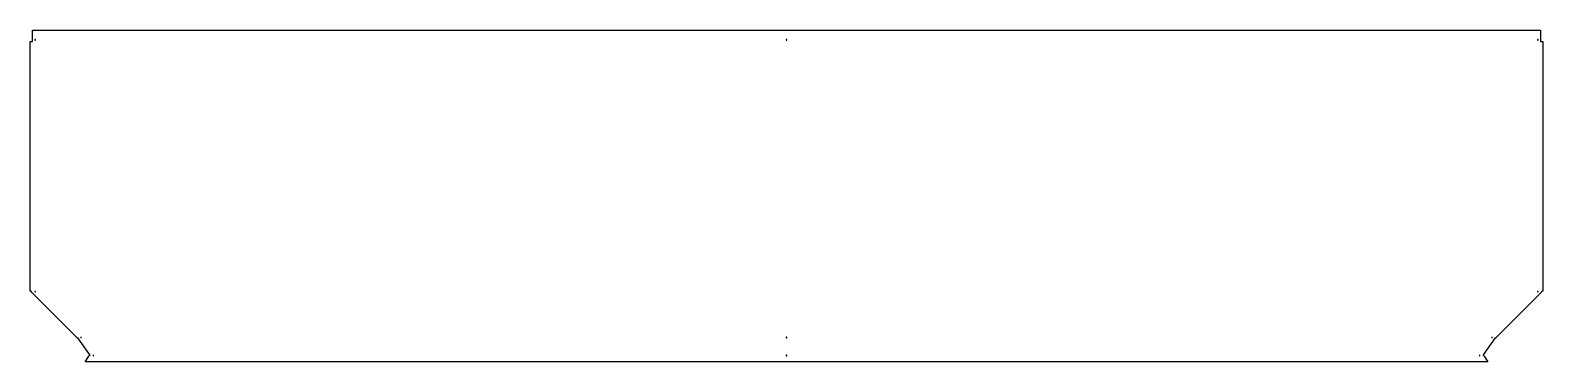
# Model space of a CAD drawing. Header units: millimetres. Extents: x 20 to 2458, y 16 to 550.
import ezdxf

# ---------------------------------------------------------------- set-up
doc = ezdxf.new("R2010")
doc.units = ezdxf.units.MM

msp = doc.modelspace()

# ---------------------------------------------------------------- linework, layer by layer
at = {"color": 7, "linetype": 'Continuous', "lineweight": 25}
for p, q in [((23.5, 532), (23.5, 549.9)), ((23.5, 549.9), (2454.9, 549.9)), ((2454.9, 549.9), (2454.9, 532)), ((20, 129.4), (20, 532)), ((20, 532), (23.5, 532)), ((28.3, 534.8), (27.5, 534.8)), ((27.5, 534.8), (27.5, 534)), ((27.5, 534), (28.3, 534)), ((28.3, 534), (28.3, 534.8)), ((1238.8, 534.8), (1238.8, 534)), ((1239.6, 534.8), (1238.8, 534.8)), ((1238.8, 534), (1239.6, 534)), ((1239.6, 534), (1239.6, 534.8)), ((2450.1, 534.8), (2450.1, 534)), ((2450.9, 534.8), (2450.1, 534.8)), ((2450.1, 534), (2450.9, 534)), ((2450.9, 534), (2450.9, 534.8)), ((2454.9, 532), (2458.4, 532)), ((2458.4, 532), (2458.4, 129.4)), ((21.2, 129.4), (20, 129.4)), ((21.2, 129.4), (22.2, 127.7)), ((94.6, 55.3), (22.2, 127.7)), ((28.3, 128.9), (27.5, 128.9)), ((27.5, 128.9), (27.5, 128.2)), ((27.5, 128.2), (28.3, 128.2)), ((28.3, 128.2), (28.3, 128.9)), ((2383.8, 55.3), (2456.2, 127.7)), ((2450.1, 128.9), (2450.1, 128.2)), ((2450.9, 128.9), (2450.1, 128.9)), ((2450.1, 128.2), (2450.9, 128.2)), ((2450.9, 128.2), (2450.9, 128.9)), ((2456.2, 127.7), (2457.2, 129.4)), ((2458.4, 129.4), (2457.2, 129.4)), ((94.6, 55.3), (96.2, 54.4)), ((96.2, 54.4), (115.5, 27.1)), ((102.1, 55.3), (101.3, 55.3)), ((101.3, 55.3), (101.3, 54.5)), ((101.3, 54.5), (102.1, 54.5)), ((102.1, 54.5), (102.1, 55.3)), ((1238.8, 55.3), (1238.8, 54.5)), ((1239.6, 55.3), (1238.8, 55.3)), ((1238.8, 54.5), (1239.6, 54.5)), ((1239.6, 54.5), (1239.6, 55.3)), ((2362.9, 27.1), (2382.2, 54.4)), ((2376.3, 55.3), (2376.3, 54.5)), ((2377.1, 55.3), (2376.3, 55.3)), ((2376.3, 54.5), (2377.1, 54.5)), ((2377.1, 54.5), (2377.1, 55.3)), ((2382.2, 54.4), (2383.8, 55.3)), ((108.4, 15.8), (114.5, 24.5)), ((114.6, 25.1), (114.5, 24.5)), ((122.2, 26.2), (121.4, 26.2)), ((121.4, 26.2), (121.4, 25.4)), ((121.4, 25.4), (122.2, 25.4)), ((122.2, 25.4), (122.2, 26.2)), ((1239.6, 26.2), (1238.8, 26.2)), ((1238.8, 26.2), (1238.8, 25.4)), ((1238.8, 25.4), (1239.6, 25.4)), ((1239.6, 25.4), (1239.6, 26.2)), ((2356.2, 26.2), (2356.2, 25.4)), ((2357, 26.2), (2356.2, 26.2)), ((2356.2, 25.4), (2357, 25.4)), ((2357, 25.4), (2357, 26.2)), ((2363.9, 24.5), (2363.8, 25.1)), ((2363.9, 24.5), (2370, 15.8)), ((2370, 15.8), (108.4, 15.8))]:
    msp.add_line(p, q, dxfattribs=at)
for points, knots in [([(115.5, 27.1), (115.5, 27.1), (115.6, 27), (115.6, 26.9), (115.7, 26.8), (115.8, 26.7), (115.8, 26.6), (115.8, 26.4), (115.8, 26.3), (115.8, 26.2), (115.7, 26.1), (115.7, 26), (115.6, 25.9), (115.5, 25.8), (115.3, 25.7), (115.1, 25.5), (114.8, 25.3), (114.7, 25.2), (114.6, 25.1)], [0, 0, 0, 0, 0.059792, 0.11469, 0.165105, 0.211564, 0.254743, 0.295477, 0.334762, 0.373701, 0.413428, 0.455013, 0.499391, 0.563858, 0.645953, 0.745927, 0.863915, 1, 1, 1, 1]), ([(2363.8, 25.1), (2363.7, 25.2), (2363.5, 25.4), (2363.2, 25.6), (2363, 25.8), (2362.8, 26), (2362.6, 26.2), (2362.6, 26.4), (2362.6, 26.6), (2362.7, 26.9), (2362.9, 27), (2362.9, 27.1)], [0, 0, 0, 0, 0.166738, 0.305612, 0.416843, 0.500871, 0.595811, 0.682329, 0.772068, 0.875592, 1, 1, 1, 1])]:
    msp.add_open_spline(points, degree=3, knots=knots, dxfattribs=at)

doc.saveas('drawing.dxf')
